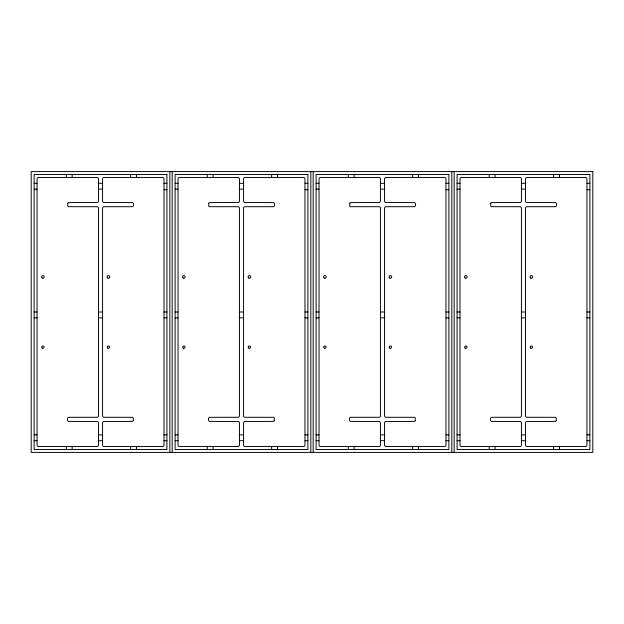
<?xml version="1.0" encoding="UTF-8"?>
<svg xmlns="http://www.w3.org/2000/svg" width="624" height="624" viewBox="0 0 624 624"><rect width="100%" height="100%" fill="white"/><g stroke="black" fill="none" stroke-linecap="round" stroke-linejoin="round"><path stroke-width="0.94" d="M34.125 183.3L37.05 183.3M98.475 183.3L102.57 183.3M163.995 183.3L166.92 183.3M175.11 183.3L178.035 183.3M239.46 183.3L243.555 183.3M304.98 183.3L307.905 183.3M316.095 183.3L319.02 183.3M380.445 183.3L384.54 183.3M445.965 183.3L448.89 183.3M457.08 183.3L460.005 183.3M521.43 183.3L525.525 183.3M586.95 183.3L589.875 183.3M34.125 189.15L37.05 189.15M98.475 189.15L102.57 189.15M175.11 189.15L178.035 189.15M239.46 189.15L243.555 189.15M316.095 189.15L319.02 189.15M380.445 189.15L384.54 189.15M457.08 189.15L460.005 189.15M521.43 189.15L525.525 189.15M163.995 189.735L166.92 189.735M304.98 189.735L307.905 189.735M445.965 189.735L448.89 189.735M586.95 189.735L589.875 189.735M34.125 312L37.05 312M98.475 312L102.57 312M163.995 312L166.92 312M175.11 312L178.035 312M239.46 312L243.555 312M304.98 312L307.905 312M316.095 312L319.02 312M380.445 312L384.54 312M445.965 312L448.89 312M457.08 312L460.005 312M521.43 312L525.525 312M586.95 312L589.875 312M34.125 317.85L37.05 317.85M98.475 317.85L102.57 317.85M163.995 317.85L166.92 317.85M175.11 317.85L178.035 317.85M239.46 317.85L243.555 317.85M304.98 317.85L307.905 317.85M316.095 317.85L319.02 317.85M380.445 317.85L384.54 317.85M445.965 317.85L448.89 317.85M457.08 317.85L460.005 317.85M521.43 317.85L525.525 317.85M586.95 317.85L589.875 317.85M34.125 434.85L37.05 434.85M98.475 434.85L102.57 434.85M163.995 434.85L166.92 434.85M175.11 434.85L178.035 434.85M239.46 434.85L243.555 434.85M304.98 434.85L307.905 434.85M316.095 434.85L319.02 434.85M380.445 434.85L384.54 434.85M445.965 434.85L448.89 434.85M457.08 434.85L460.005 434.85M521.43 434.85L525.525 434.85M586.95 434.85L589.875 434.85M34.125 440.7L37.05 440.7M98.475 440.7L102.57 440.7M163.995 440.7L166.92 440.7M175.11 440.7L178.035 440.7M239.46 440.7L243.555 440.7M304.98 440.7L307.905 440.7M316.095 440.7L319.02 440.7M380.445 440.7L384.54 440.7M445.965 440.7L448.89 440.7M457.08 440.7L460.005 440.7M521.43 440.7L525.525 440.7M586.95 440.7L589.875 440.7M559.455 174.525L559.455 177.45M559.455 446.55L559.455 449.475M553.605 174.525L553.605 177.45M553.605 446.55L553.605 449.475M495.105 174.525L495.105 177.45M495.105 446.55L495.105 449.475M489.255 174.525L489.255 177.45M489.255 446.55L489.255 449.475M454.155 171.6L454.155 452.4M451.815 171.6L451.815 452.4M418.47 174.525L418.47 177.45M418.47 446.55L418.47 449.475M412.62 174.525L412.62 177.45M412.62 446.55L412.62 449.475M354.12 174.525L354.12 177.45M354.12 446.55L354.12 449.475M348.27 174.525L348.27 177.45M348.27 446.55L348.27 449.475M313.17 171.6L313.17 452.4M310.83 171.6L310.83 452.4M277.485 174.525L277.485 177.45M277.485 446.55L277.485 449.475M271.635 174.525L271.635 177.45M271.635 446.55L271.635 449.475M213.135 174.525L213.135 177.45M213.135 446.55L213.135 449.475M207.285 174.525L207.285 177.45M207.285 446.55L207.285 449.475M172.185 171.6L172.185 452.4M169.845 171.6L169.845 452.4M136.5 174.525L136.5 177.45M136.5 446.55L136.5 449.475M130.65 174.525L130.65 177.45M130.65 446.55L130.65 449.475M72.15 174.525L72.15 177.45M72.15 446.55L72.15 449.475M66.3 174.525L66.3 177.45M66.3 446.55L66.3 449.475M67.774 203.198L67.774 206.099L68.359 206.684L97.009 206.7A1.466 1.466 0 0 1 98.475 208.159L98.475 415.841A1.466 1.466 0 0 1 97.009 417.3L68.492 417.3C67.041 417.698 67.041 420.997 68.492 421.395L97.016 421.52A1.466 1.466 0 0 1 98.475 422.978L98.475 445.084A1.466 1.459 0 0 1 97.016 446.55L38.516 446.55A1.466 1.459 0 0 1 37.05 445.091L37.05 178.909A1.466 1.466 0 0 1 38.516 177.45L97.009 177.45A1.466 1.459 0 0 1 98.475 178.909L98.475 201.022A1.466 1.466 0 0 1 97.016 202.48L68.492 202.605L67.774 203.198M133.286 420.67L132.553 421.395L104.029 421.52A1.466 1.466 0 0 0 102.57 422.978L102.57 445.091A1.466 1.466 0 0 0 104.036 446.55L162.529 446.55A1.466 1.466 0 0 0 163.995 445.091L163.995 178.909A1.466 1.466 0 0 0 162.529 177.45L104.036 177.45A1.466 1.466 0 0 0 102.57 178.916L102.57 201.022A1.466 1.466 0 0 0 104.029 202.48L132.553 202.605C134.004 203.003 134.004 206.302 132.553 206.7L104.036 206.7A1.466 1.466 0 0 0 102.57 208.159L102.57 415.841A1.466 1.466 0 0 0 104.036 417.3L132.686 417.316L133.271 417.901L133.286 420.67M208.759 203.198L208.759 206.099L209.344 206.684L237.994 206.7A1.466 1.466 0 0 1 239.46 208.159L239.46 415.841A1.466 1.466 0 0 1 237.994 417.3L209.477 417.3C208.026 417.698 208.026 420.997 209.477 421.395L238.001 421.52A1.466 1.466 0 0 1 239.46 422.978L239.46 445.084A1.466 1.466 0 0 1 237.994 446.55L179.501 446.55A1.466 1.466 0 0 1 178.035 445.091L178.035 178.909A1.466 1.466 0 0 1 179.501 177.45L237.994 177.45A1.466 1.466 0 0 1 239.46 178.909L239.46 201.022A1.466 1.466 0 0 1 238.001 202.48L209.477 202.605L208.759 203.198M274.271 420.67L273.538 421.395L245.014 421.52A1.466 1.466 0 0 0 243.555 422.978L243.555 445.091A1.466 1.466 0 0 0 245.021 446.55L303.514 446.55A1.466 1.466 0 0 0 304.98 445.091L304.98 178.909A1.466 1.466 0 0 0 303.514 177.45L245.021 177.45A1.466 1.466 0 0 0 243.555 178.916L243.555 201.022A1.466 1.466 0 0 0 245.014 202.48L273.538 202.605C274.989 203.003 274.989 206.302 273.538 206.7L245.021 206.7A1.466 1.466 0 0 0 243.555 208.159L243.555 415.841A1.466 1.466 0 0 0 245.021 417.3L273.671 417.316L274.256 417.901L274.271 420.67M349.744 203.198L349.744 206.099L350.329 206.684L378.979 206.7A1.466 1.466 0 0 1 380.445 208.159L380.445 415.841A1.466 1.466 0 0 1 378.979 417.3L350.462 417.3C349.011 417.698 349.011 420.997 350.462 421.395L378.986 421.52A1.466 1.466 0 0 1 380.445 422.978L380.445 445.084A1.466 1.466 0 0 1 378.986 446.55L320.486 446.55A1.466 1.466 0 0 1 319.02 445.091L319.02 178.909A1.466 1.466 0 0 1 320.486 177.45L378.986 177.45A1.466 1.466 0 0 1 380.445 178.909L380.445 201.022A1.466 1.466 0 0 1 378.986 202.48L350.462 202.605L349.744 203.198M415.256 420.67L414.523 421.395L385.999 421.52A1.466 1.466 0 0 0 384.54 422.978L384.54 445.091A1.466 1.466 0 0 0 386.006 446.55L444.499 446.55A1.466 1.466 0 0 0 445.965 445.091L445.965 178.909A1.466 1.466 0 0 0 444.499 177.45L386.006 177.45A1.466 1.466 0 0 0 384.54 178.916L384.54 201.022A1.466 1.466 0 0 0 385.999 202.48L414.523 202.605C415.974 203.003 415.974 206.302 414.523 206.7L386.006 206.7A1.466 1.466 0 0 0 384.54 208.159L384.54 415.841A1.466 1.466 0 0 0 386.006 417.3L414.656 417.316L415.241 417.901L415.256 420.67M490.729 203.198L490.729 206.099L491.314 206.684L519.964 206.7A1.466 1.466 0 0 1 521.43 208.159L521.43 415.841A1.466 1.466 0 0 1 519.964 417.3L491.447 417.3C489.996 417.698 489.996 420.997 491.447 421.395L519.971 421.52A1.466 1.466 0 0 1 521.43 422.978L521.43 445.084A1.466 1.466 0 0 1 519.964 446.55L461.471 446.55A1.466 1.466 0 0 1 460.005 445.091L460.005 178.909A1.466 1.466 0 0 1 461.471 177.45L519.964 177.45A1.466 1.466 0 0 1 521.43 178.909L521.43 201.022A1.466 1.466 0 0 1 519.971 202.48L491.447 202.605L490.729 203.198M556.241 420.67L555.508 421.395L526.984 421.52A1.466 1.466 0 0 0 525.525 422.978L525.525 445.091A1.466 1.466 0 0 0 526.991 446.55L585.484 446.55A1.466 1.466 0 0 0 586.95 445.091L586.95 178.909A1.466 1.466 0 0 0 585.484 177.45L526.984 177.45A1.466 1.466 0 0 0 525.525 178.916L525.525 201.022A1.466 1.466 0 0 0 526.984 202.48L555.508 202.605C556.959 203.003 556.959 206.302 555.508 206.7L526.991 206.7A1.466 1.466 0 0 0 525.525 208.159L525.525 415.841A1.466 1.466 0 0 0 526.991 417.3L555.641 417.316L556.226 417.901L556.241 420.67M592.8 171.6L31.2 171.6L31.2 452.4L592.8 452.4L592.8 171.6M166.92 174.525L34.125 174.525L34.125 449.475L166.92 449.475L166.92 174.525M307.905 174.525L175.11 174.525L175.11 449.475L307.905 449.475L307.905 174.525M448.89 174.525L316.095 174.525L316.095 449.475L448.89 449.475L448.89 174.525M589.875 174.525L457.08 174.525L457.08 449.475L589.875 449.475L589.875 174.525M465.184 348.059A1.17 1.17 0 0 0 467.017 347.201A1.17 1.17 0 0 0 465.364 346.039A1.17 1.17 0 0 0 465.184 348.059M465.2 278.031A1.31 1.31 0 0 0 467.165 276.9A1.31 1.31 0 0 0 465.2 275.769A1.31 1.31 0 0 0 465.2 278.031M530.79 348.114A1.17 1.17 0 0 0 532.545 347.1A1.17 1.17 0 0 0 530.79 346.086A1.17 1.17 0 0 0 530.79 348.114M530.72 278.031A1.31 1.31 0 0 0 532.685 276.9A1.31 1.31 0 0 0 530.72 275.769A1.31 1.31 0 0 0 530.72 278.031M324.285 348.114A1.17 1.17 0 0 0 326.04 347.1A1.17 1.17 0 0 0 324.285 346.086A1.17 1.17 0 0 0 324.285 348.114M324.215 278.031A1.31 1.31 0 0 0 326.18 276.9A1.31 1.31 0 0 0 324.215 275.769A1.31 1.31 0 0 0 324.215 278.031M389.805 348.114A1.17 1.17 0 0 0 391.56 347.1A1.17 1.17 0 0 0 389.805 346.086A1.17 1.17 0 0 0 389.805 348.114M389.735 278.031A1.31 1.31 0 0 0 391.7 276.9A1.31 1.31 0 0 0 389.735 275.769A1.31 1.31 0 0 0 389.735 278.031M183.3 348.114A1.17 1.17 0 0 0 185.055 347.1A1.17 1.17 0 0 0 183.3 346.086A1.17 1.17 0 0 0 183.3 348.114M183.23 278.031A1.31 1.31 0 0 0 185.195 276.9A1.31 1.31 0 0 0 183.23 275.769A1.31 1.31 0 0 0 183.23 278.031M248.82 348.114A1.17 1.17 0 0 0 250.575 347.1A1.17 1.17 0 0 0 248.82 346.086A1.17 1.17 0 0 0 248.82 348.114M248.75 278.031A1.31 1.31 0 0 0 250.715 276.9A1.31 1.31 0 0 0 248.75 275.769A1.31 1.31 0 0 0 248.75 278.031M107.765 278.031A1.31 1.31 0 0 0 109.73 276.9A1.31 1.31 0 0 0 107.765 275.769A1.31 1.31 0 0 0 107.765 278.031M107.835 348.114A1.17 1.17 0 0 0 109.59 347.1A1.17 1.17 0 0 0 107.835 346.086A1.17 1.17 0 0 0 107.835 348.114M42.245 278.031A1.31 1.31 0 0 0 44.21 276.9A1.31 1.31 0 0 0 42.245 275.769A1.31 1.31 0 0 0 42.245 278.031M42.229 348.059A1.17 1.17 0 0 0 44.062 347.201A1.17 1.17 0 0 0 42.409 346.039A1.17 1.17 0 0 0 42.229 348.059"/></g></svg>
